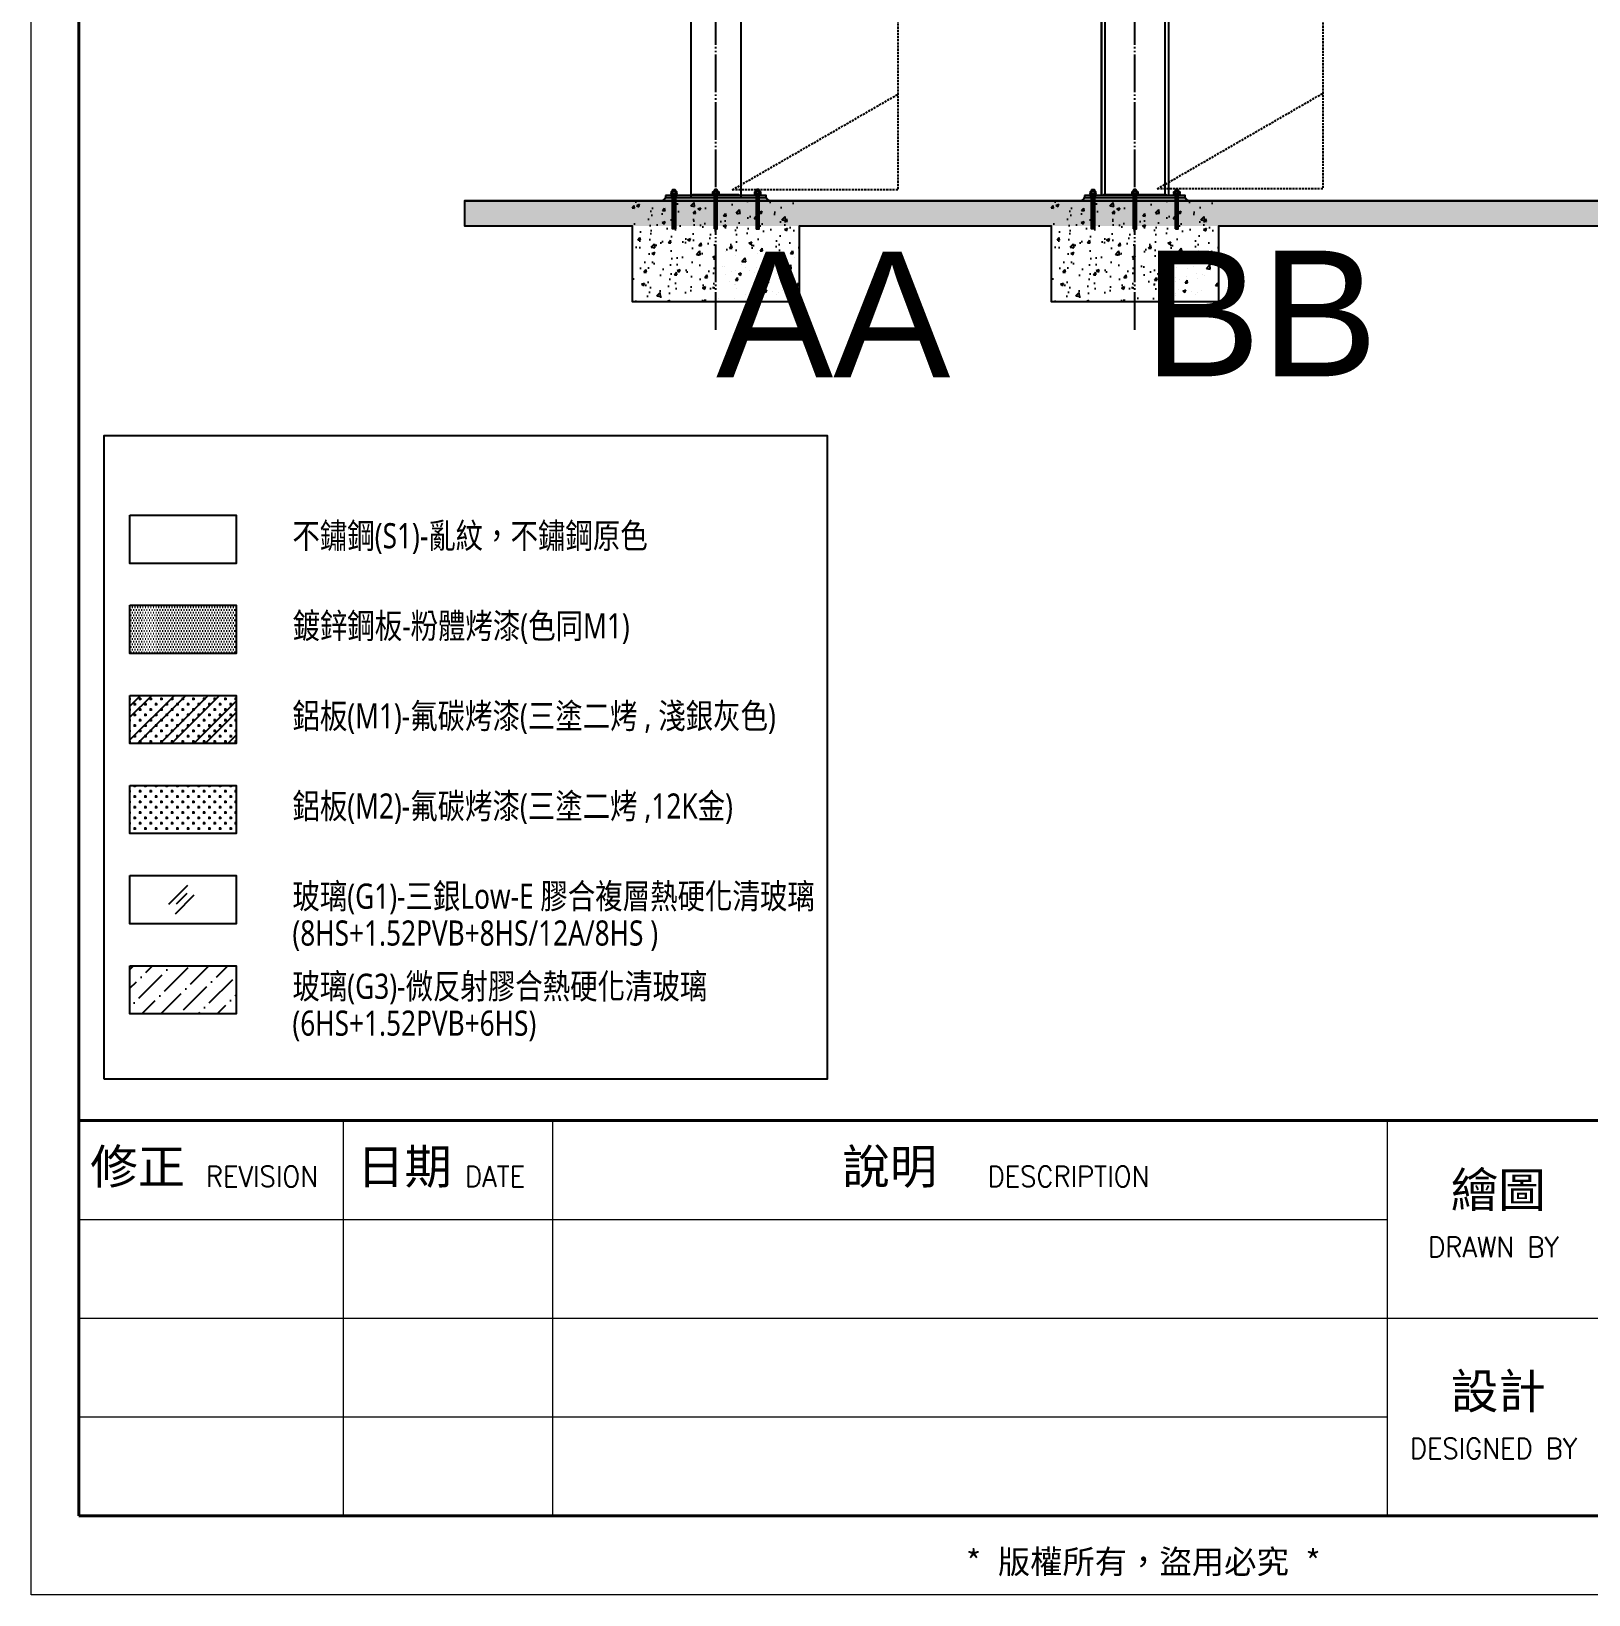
# Model space of a CAD drawing. Extents: x -3378 to 102197, y -3799 to 48702.
# Drawn here: x -3378 to 5912, y 14539 to 23866 of the extents above; entities that cross this region are included whole.
import ezdxf
from ezdxf.enums import TextEntityAlignment as Align

# ---------------------------------------------------------------- set-up
doc = ezdxf.new("R2010")
doc.units = 0
for name, pattern in [('DASHED', [0.75, 0.5, -0.25]), ('HIDDEN', [0.375, 0.25, -0.125]), ('JIS_09_15', [18.9, 15, -0.9, 0.6, -0.9, 0.6, -0.9])]:
    doc.linetypes.add(name, pattern=pattern)
for name, color, linetype in [('(圖框)', 7, 'Continuous'), ('0-蝶翼', 7, 'Continuous'), ('24WELD', 55, 'Continuous'), ('FASTENERS_螺絲 固定五金', 124, 'Continuous'), ('GM_ANNO_CLMN_LINE', 8, 'JIS_09_15'), ('GM_ANNO_TEXT', 7, 'Continuous'), ('GM_STEL_PRIM', 3, 'Continuous'), ('GM_STEL_SECD', 71, 'Continuous'), ('剖面線 HATCH', 251, 'Continuous'), ('尺寸標註 DIM', 94, 'Continuous'), ('玻璃 GLASS', 4, 'Continuous'), ('結構體 STRUCTURAL', 154, 'Continuous'), ('鐵件', 6, 'Continuous')]:
    doc.layers.add(name, color=color, linetype=linetype)
doc.layers.add('不顯示', color=254, linetype='Continuous', plot=False)
doc.styles.add('marco6', font='arial.ttf', dxfattribs={"height": 0.3})
doc.styles.add('romans', font='romans.shx', dxfattribs={"width": 0.5, "bigfont": ' chineset.shx'})
doc.styles.get("Standard").update_dxf_attribs({"font": 'romans.shx', "bigfont": 'chinese.shx'})
doc.styles.add('TEXT', font='', dxfattribs={"width": 0.8})
doc.styles.add('型式1', font='')
doc.styles.get('TEXT').set_extended_font_data('Microsoft JhengHei')
doc.styles.get('型式1').set_extended_font_data('PMingLiU')
pattern_1 = [(135, (129345.9148, 21239.6288), (-2.24506403, -2.24506403), [])]
pattern_2 = [(135, (126845.9148, 21239.6288), (-2.24506403, -2.24506403), [])]

# ---------------------------------------------------------------- blocks, each defined once
blk = doc.blocks.new('*U118')
for centre, end in [((-233.5, 15.3), 284.45291), ((-231, 15.2), 284.45291), ((-228.5, 15), 284.45291), ((-226, 14.8), 284.45291), ((-223.5, 14.7), 284.45291), ((-221, 14.5), 284.45291), ((-218.5, 14.3), 284.45291), ((-216, 14.2), 284.45291), ((-213.5, 14), 284.45291), ((-211, 13.9), 284.45291), ((-208.6, 13.7), 284.45291), ((-206.1, 13.5), 284.45291), ((-203.6, 13.4), 284.45291), ((-201.1, 13.2), 284.45291), ((-198.6, 13), 284.45291), ((-196.1, 12.9), 284.45291), ((-193.6, 12.7), 284.45291), ((-191.1, 12.5), 284.45291), ((-188.6, 12.4), 284.45291), ((-186.1, 12.2), 284.45291), ((-183.6, 12.1), 284.45291), ((-181.1, 11.9), 284.45291), ((-178.6, 11.7), 284.45291), ((-176.1, 11.6), 284.45291), ((-173.6, 11.4), 284.45291), ((-171.1, 11.2), 284.45291), ((-168.6, 11.1), 284.45291), ((-166.1, 10.9), 284.45291), ((-163.6, 10.7), 284.45291), ((-161.2, 10.6), 284.45291), ((-158.7, 10.4), 284.45291), ((-156.2, 10.3), 284.45291), ((-153.7, 10.1), 284.45291), ((-151.2, 9.9), 284.45291), ((-148.7, 9.8), 284.45291), ((-146.2, 9.6), 284.45291), ((-143.7, 9.4), 284.45291), ((-141.2, 9.3), 284.45291), ((-138.7, 9.1), 284.45291), ((-136.2, 8.9), 284.45291), ((-133.7, 8.8), 284.45291), ((-131.2, 8.6), 284.45291), ((-128.7, 8.5), 284.45291), ((-126.2, 8.3), 284.45291), ((-123.7, 8.1), 284.45291), ((-121.2, 8), 284.45291), ((-118.7, 7.8), 284.45291), ((-116.2, 7.6), 284.45291), ((-113.8, 7.5), 284.45291), ((-111.3, 7.3), 284.45291), ((-108.8, 7.1), 284.45291), ((-106.3, 7), 284.45291), ((-103.8, 6.8), 284.45291), ((-101.3, 6.7), 284.45291), ((-98.8, 6.5), 284.45291), ((-96.3, 6.3), 284.45291), ((-93.8, 6.2), 284.45291), ((-91.3, 6), 284.45291), ((-88.8, 5.8), 284.45291), ((-86.3, 5.7), 284.45291), ((-83.8, 5.5), 284.45291), ((-81.3, 5.3), 284.45291), ((-78.8, 5.2), 284.45291), ((-76.3, 5), 284.45291), ((-73.8, 4.8), 284.45291), ((-71.3, 4.7), 284.45291), ((-68.9, 4.5), 284.45291), ((-66.4, 4.4), 284.45291), ((-63.9, 4.2), 284.45291), ((-61.4, 4), 284.45291), ((-58.9, 3.9), 284.45291), ((-56.4, 3.7), 284.45291), ((-53.9, 3.5), 284.45291), ((-51.4, 3.4), 284.45291), ((-48.9, 3.2), 284.45291), ((-46.4, 3), 284.45291), ((-43.9, 2.9), 284.45291), ((-41.4, 2.7), 284.45291), ((-38.9, 2.6), 284.45291), ((-36.4, 2.4), 284.45291), ((-33.9, 2.2), 284.45291), ((-31.4, 2.1), 284.45291), ((-28.9, 1.9), 284.45291), ((-26.4, 1.7), 284.45291), ((-23.9, 1.6), 284.45291), ((-21.5, 1.4), 284.45291), ((-19, 1.2), 284.45291), ((-16.5, 1.1), 284.45291), ((-14, 0.9), 284.45291), ((-11.5, 0.8), 284.45291), ((-9, 0.6), 284.45291), ((-6.5, 0.4), 284.45291), ((-4, 0.3), 356.24306)]:
    blk.add_arc(centre, 4, 176.24306, end)
blk = doc.blocks.new('*U117')
for centre, end in [((-171.1, 11.2), 284.45291), ((-168.6, 11.1), 284.45291), ((-166.1, 10.9), 284.45291), ((-163.6, 10.7), 284.45291), ((-161.2, 10.6), 284.45291), ((-158.7, 10.4), 284.45291), ((-156.2, 10.3), 284.45291), ((-153.7, 10.1), 284.45291), ((-151.2, 9.9), 284.45291), ((-148.7, 9.8), 284.45291), ((-146.2, 9.6), 284.45291), ((-143.7, 9.4), 284.45291), ((-141.2, 9.3), 284.45291), ((-138.7, 9.1), 284.45291), ((-136.2, 8.9), 284.45291), ((-133.7, 8.8), 284.45291), ((-131.2, 8.6), 284.45291), ((-128.7, 8.5), 284.45291), ((-126.2, 8.3), 284.45291), ((-123.7, 8.1), 284.45291), ((-121.2, 8), 284.45291), ((-118.7, 7.8), 284.45291), ((-116.2, 7.6), 284.45291), ((-113.8, 7.5), 284.45291), ((-111.3, 7.3), 284.45291), ((-108.8, 7.1), 284.45291), ((-106.3, 7), 284.45291), ((-103.8, 6.8), 284.45291), ((-101.3, 6.7), 284.45291), ((-98.8, 6.5), 284.45291), ((-96.3, 6.3), 284.45291), ((-93.8, 6.2), 284.45291), ((-91.3, 6), 284.45291), ((-88.8, 5.8), 284.45291), ((-86.3, 5.7), 284.45291), ((-83.8, 5.5), 284.45291), ((-81.3, 5.3), 284.45291), ((-78.8, 5.2), 284.45291), ((-76.3, 5), 284.45291), ((-73.8, 4.8), 284.45291), ((-71.3, 4.7), 284.45291), ((-68.9, 4.5), 284.45291), ((-66.4, 4.4), 284.45291), ((-63.9, 4.2), 284.45291), ((-61.4, 4), 284.45291), ((-58.9, 3.9), 284.45291), ((-56.4, 3.7), 284.45291), ((-53.9, 3.5), 284.45291), ((-51.4, 3.4), 284.45291), ((-48.9, 3.2), 284.45291), ((-46.4, 3), 284.45291), ((-43.9, 2.9), 284.45291), ((-41.4, 2.7), 284.45291), ((-38.9, 2.6), 284.45291), ((-36.4, 2.4), 284.45291), ((-33.9, 2.2), 284.45291), ((-31.4, 2.1), 284.45291), ((-28.9, 1.9), 284.45291), ((-26.4, 1.7), 284.45291), ((-23.9, 1.6), 284.45291), ((-21.5, 1.4), 284.45291), ((-19, 1.2), 284.45291), ((-16.5, 1.1), 284.45291), ((-14, 0.9), 284.45291), ((-11.5, 0.8), 284.45291), ((-9, 0.6), 284.45291), ((-6.5, 0.4), 284.45291), ((-4, 0.3), 356.24306)]:
    blk.add_arc(centre, 4, 176.24306, end)
blk = doc.blocks.new('M12_WASH')
at = {"color": 0, "linetype": 'ByBlock'}
for p, q in [((2.5, 1.6), (0, 0.9)), ((0, -1.6), (2.5, -0.9))]:
    blk.add_line(p, q, dxfattribs=at)
blk.add_lwpolyline([(0, -10.4), (2.5, -10.4), (2.5, 10.4), (0, 10.4)], close=True, dxfattribs=at)
blk = doc.blocks.new('PLAN-圖框')
at = {"layer": '(圖框)', "color": 2, "lineweight": 0}
for p, q in [((985.9, -14142.1), (985.9, -12894.9)), ((985.9, -14142.1), (985.9, -12894.9)), ((1646.3, -14142.1), (1646.3, -12894.9)), ((1646.3, -14142.1), (1646.3, -12894.9)), ((4280.8, -14142.1), (4280.8, -12894.9)), ((4280.8, -14142.1), (4280.8, -12894.9)), ((4280.8, -14142.1), (4280.8, -12894.9)), ((4280.8, -14142.1), (4280.8, -12894.9)), ((149.7, -13206.7), (4280.8, -13206.7)), ((149.7, -13518.5), (8521.3, -13518.5)), ((149.7, -13830.3), (4280.8, -13830.3))]:
    blk.add_line(p, q, dxfattribs=at)
at = {"layer": '(圖框)', "color": 240, "linetype": 'Continuous', "lineweight": 40, "flags": 128}
blk.add_lwpolyline([(149.7, -12894.9), (20200.7, -12894.9)], dxfattribs=at)
at = {"layer": '(圖框)', "color": 1, "linetype": 'Continuous', "lineweight": 40, "flags": 128}
blk.add_lwpolyline([(149.7, -12894.9), (20200.7, -12894.9)], dxfattribs=at)
at = {"layer": '(圖框)', "color": 4, "linetype": 'Continuous', "lineweight": 0}
blk.add_3dface([(20500, -14391.5), (0, -14391.5), (0, 0), (20500, 0)], dxfattribs=at)
at = {"layer": '(圖框)', "color": 1, "linetype": 'Continuous', "lineweight": 40}
blk.add_3dface([(149.7, -14142.1), (20200.7, -14142.1), (20200.7, -249.4), (149.7, -249.4)], dxfattribs=at)
at = {"layer": '(圖框)', "color": 2, "linetype": 'Continuous', "char_height": 109.755, "attachment_point": 5, "line_spacing_factor": 0.725792}
for s, insert in [('\\f標楷體|b0|i0|c136|p70;修正', (335.9, -13046.2)), ('\\f標楷體|b0|i0|c136|p70;日期', (1177.6, -13046.2)), ('\\f標楷體|b0|i0|c136|p70;說明', (2709.4, -13046.2)), ('\\f標楷體|b0|i0|c136|p70;繪圖', (4630, -13119.4)), ('{\\fDFKai-SB|b0|i0|c136|p70;設計\\P}', (4630, -13755.2))]:
    blk.add_mtext(s, dxfattribs=dict(at, insert=insert))
at = {"layer": '(圖框)', "color": 132, "char_height": 64.855, "attachment_point": 5}
for s, insert in [('\\W0.923077x;REVISION', (728, -13071.1)), ('\\W0.923077x;DATE', (1463.9, -13071.1)), ('\\W0.923077x;DESCRIPTION', (3273.7, -13071.1)), ('\\W0.923077x;DRAWN BY', (4615, -13294)), ('\\W0.923077x;DESIGNED BY', (4615, -13929.8))]:
    blk.add_mtext(s, dxfattribs=dict(at, insert=insert))
at = {"layer": '(圖框)', "color": 254, "linetype": 'Continuous', "lineweight": 0, "insert": (4070.8, -14291.7), "char_height": 74.833, "attachment_point": 6, "line_spacing_factor": 0.725792}
blk.add_mtext('\\f細明體|b0|i0|c136|p54;* 版權所有，盜用必究 *  ', dxfattribs=at)
blk.add_mtext('\\f細明體|b0|i0|c136|p54;* 版權所有，盜用必究 *  ', dxfattribs=at)
at = {"layer": '(圖框)', "style": '型式1'}
blk.add_attdef('全球人壽', (13776.3, -13971.5), '', height=124.7, dxfattribs=at)
at = {"style": '型式1', "width": 0.8}
blk.add_attdef('圖號-橫', (17230.3, -13782.2), '', height=103.4, dxfattribs=at)

msp = doc.modelspace()

# ---------------------------------------------------------------- hatches: boundary and pattern name
at = {"layer": 'GM_STEL_PRIM'}
h = msp.add_hatch(dxfattribs=at)
h.set_pattern_fill('DOTS', color=256, scale=10)
h.set_pattern_definition([(0, (-14102.721, -16445.985), (7.9375, 15.875), [0, -15.875])])
h.paths.add_polyline_path([(-2154.816, 20442.229), (-2789.87, 20442.229), (-2789.87, 20154.69), (-2154.816, 20154.69)])
h = msp.add_hatch(dxfattribs=at)
h.set_pattern_fill('CROSS', color=256, scale=5)
h.set_pattern_definition([(0, (-14102.72, -16120.734), (31.75, 31.75), [15.875, -47.625]), (90, (-14094.784, -16128.67), (-31.75, 31.75), [15.875, -47.625])])
h.paths.add_polyline_path([(-2154.816, 19617.15), (-2154.816, 19904.69), (-2789.87, 19904.69), (-2789.87, 19617.15)])
h = msp.add_hatch(dxfattribs=at)
h.set_pattern_fill('ANSI32', color=256, scale=15)
h.set_pattern_definition([(45, (-14102.72, -15718.48), (-101.0279, 101.0279), []), (45, (-14035.37, -15718.48), (-101.0279, 101.0279), [])])
h.paths.add_polyline_path([(-2154.816, 19904.69), (-2789.87, 19904.69), (-2789.87, 19617.15), (-2154.816, 19617.15)])
h = msp.add_hatch(dxfattribs=at)
h.set_pattern_fill('CROSS', color=256, scale=5)
h.set_pattern_definition([(0, (-14102.72, -15718.482), (31.75, 31.75), [15.875, -47.625]), (90, (-14094.784, -15726.42), (-31.75, 31.75), [15.875, -47.625])])
h.paths.add_polyline_path([(-2154.816, 19079.611), (-2154.816, 19367.15), (-2789.87, 19367.15), (-2789.87, 19079.611)])
at = {"layer": '剖面線 HATCH'}
h = msp.add_hatch(dxfattribs=at)
h.set_pattern_fill('AR-CONC', color=256)
h.set_pattern_definition([(50, (-52798.04, -23286.55), (182.18467, -15.93909), [19.05, -209.55]), (355, (-52798.04, -23286.55), (-35.2434, 191.05685), [15.24, -167.6406]), (100.45144, (-52782.86, -23287.88), (146.94125, 175.11775), [16.19, -178.09024]), (46.1842, (-52798.04, -23235.75), (271.07904, -42.0423), [28.575, -314.325]), (96.63556, (-52775.45, -23239.26), (237.4041, 247.4261), [24.285, -267.1356]), (351.18415, (-52798.04, -23235.75), (237.4041, 247.4261), [22.86, -251.4597]), (21, (-52772.64, -23248.45), (151.6144, -102.2652), [19.05, -209.55]), (326, (-52772.64, -23248.45), (61.80203, 184.18797), [15.24, -167.64]), (71.45144, (-52760, -23256.98), (213.4164, 81.92277), [16.19, -178.08994]), (37.5, (-52798.043, -23286.554), (3.088603, 84.55504), [0, -165.608, 0, -170.18, 0, -168.275]), (7.5, (-52798.04, -23286.55), (66.81966, 100.18057), [0, -97.028, 0, -161.798, 0, -64.135]), (327.5, (-52854.685, -23286.554), (135.590595, -5.728744), [0, -63.5, 0, -198.12, 0, -262.89]), (317.5, (-52880.09, -23286.55), (148.12918, 25.42649), [0, -82.55, 0, -131.572, 0, -186.69])])
h.paths.add_polyline_path([(-794.539, 22855.012), (11145.643, 22855.012), (11145.643, 22705.012), (-794.539, 22705.012)])
h = msp.add_hatch(dxfattribs=at)
h.set_pattern_fill('AR-CONC', color=256)
h.set_pattern_definition([(50, (-51938.45, -70560.06), (182.18467, -15.93909), [19.05, -209.55]), (355, (-51938.45, -70560.06), (-35.24342, 191.05685), [15.24, -167.6406]), (100.45144, (-51923.27, -70561.39), (146.94125, 175.11775), [16.19, -178.09024]), (46.1842, (-51938.45, -70509.26), (271.07904, -42.04233), [28.575, -314.325]), (96.63556, (-51915.86, -70512.76), (237.40413, 247.4261), [24.285, -267.1356]), (351.18415, (-51938.45, -70509.26), (237.4041, 247.4261), [22.86, -251.4597]), (21, (-51913.05, -70521.96), (151.6144, -102.2652), [19.05, -209.55]), (326, (-51913.05, -70521.96), (61.80203, 184.18797), [15.24, -167.64]), (71.45144, (-51900.42, -70530.48), (213.41642, 81.92277), [16.19, -178.08994]), (37.5, (-51938.45, -70560.06), (3.088603, 84.55504), [0, -165.608, 0, -170.18, 0, -168.275]), (7.5, (-51938.45, -70560.06), (66.81966, 100.180575), [0, -97.028, 0, -161.798, 0, -64.135]), (327.5, (-51995.095, -70560.06), (135.590595, -5.728744), [0, -63.5, 0, -198.12, 0, -262.89]), (317.5, (-52020.5, -70560.06), (148.12918, 25.42649), [0, -82.55, 0, -131.572, 0, -186.69])])
h.paths.add_polyline_path([(1205.461, 22855.012), (205.461, 22855.012), (205.461, 22255.012), (1205.461, 22255.012)])
h = msp.add_hatch(dxfattribs=at)
h.set_pattern_fill('ANSI31', color=256, angle=90)
h.set_pattern_definition(pattern_2)
h.paths.add_polyline_path([(463.961, 22887.012), (463.961, 22687.012), (446.961, 22687.012), (446.961, 22887.012)])
h = msp.add_hatch(dxfattribs=at)
h.set_pattern_fill('ANSI31', color=256, angle=90)
h.set_pattern_definition([(135, (126595.9148, 21239.6288), (-2.24506403, -2.24506403), [])])
h.paths.add_polyline_path([(696.961, 22887.012), (696.961, 22687.012), (713.961, 22687.012), (713.961, 22887.012)])
h = msp.add_hatch(dxfattribs=at)
h.set_pattern_fill('ANSI31', color=256, angle=90)
h.set_pattern_definition(pattern_2)
h.paths.add_polyline_path([(946.961, 22887.012), (946.961, 22687.012), (963.961, 22687.012), (963.961, 22887.012)])
h = msp.add_hatch(dxfattribs=at)
h.set_pattern_fill('AR-CONC', color=256)
h.set_pattern_definition([(50, (-49438.45, -70560.06), (182.18467, -15.93909), [19.05, -209.55]), (355, (-49438.45, -70560.06), (-35.24342, 191.05685), [15.24, -167.6406]), (100.45144, (-49423.27, -70561.39), (146.94125, 175.11775), [16.19, -178.09024]), (46.1842, (-49438.45, -70509.26), (271.07904, -42.04233), [28.575, -314.325]), (96.63556, (-49415.86, -70512.76), (237.40413, 247.4261), [24.285, -267.1356]), (351.18415, (-49438.45, -70509.26), (237.4041, 247.4261), [22.86, -251.4597]), (21, (-49413.05, -70521.96), (151.6144, -102.2652), [19.05, -209.55]), (326, (-49413.05, -70521.96), (61.80203, 184.18797), [15.24, -167.64]), (71.45144, (-49400.42, -70530.48), (213.41642, 81.92277), [16.19, -178.08994]), (37.5, (-49438.45, -70560.06), (3.088603, 84.55504), [0, -165.608, 0, -170.18, 0, -168.275]), (7.5, (-49438.45, -70560.06), (66.81966, 100.180575), [0, -97.028, 0, -161.798, 0, -64.135]), (327.5, (-49495.095, -70560.06), (135.590595, -5.728744), [0, -63.5, 0, -198.12, 0, -262.89]), (317.5, (-49520.5, -70560.06), (148.12918, 25.42649), [0, -82.55, 0, -131.572, 0, -186.69])])
h.paths.add_polyline_path([(3705.461, 22855.012), (2705.461, 22855.012), (2705.461, 22255.012), (3705.461, 22255.012)])
h = msp.add_hatch(dxfattribs=at)
h.set_pattern_fill('ANSI31', color=256, angle=90)
h.set_pattern_definition(pattern_1)
h.paths.add_polyline_path([(2963.961, 22887.012), (2963.961, 22687.012), (2946.961, 22687.012), (2946.961, 22887.012)])
h = msp.add_hatch(dxfattribs=at)
h.set_pattern_fill('ANSI31', color=256, angle=90)
h.set_pattern_definition([(135, (129095.9148, 21239.6288), (-2.24506403, -2.24506403), [])])
h.paths.add_polyline_path([(3196.961, 22887.012), (3196.961, 22687.012), (3213.961, 22687.012), (3213.961, 22887.012)])
h = msp.add_hatch(dxfattribs=at)
h.set_pattern_fill('ANSI31', color=256, angle=90)
h.set_pattern_definition(pattern_1)
h.paths.add_polyline_path([(3446.961, 22887.012), (3446.961, 22687.012), (3463.961, 22687.012), (3463.961, 22887.012)])
h = msp.add_hatch(dxfattribs=at)
h.set_pattern_fill('ANSI36', color=4, scale=25)
h.set_pattern_definition([(45, (-14102.72, -15718.48), (42.09495, 154.34815), [198.4375, -39.6875, 0, -39.6875])])
h.paths.add_polyline_path([(-2789.87, 18292.072), (-2789.87, 18004.532), (-2154.816, 18004.532), (-2154.816, 18292.072)])
at = {"layer": '結構體 STRUCTURAL'}
h = msp.add_hatch(dxfattribs=at)
h.set_pattern_fill('AR-CONC', color=6, scale=0.1)
h.set_pattern_definition([(50, (-1063.869, -44089.837), (18.218467, -1.5939086), [1.905, -20.955]), (355, (-1063.869, -44089.837), (-3.524342, 19.1056845), [1.524, -16.7640584]), (100.451445, (-1062.35, -44089.97), (14.6941247, 17.511775), [1.619001, -17.8090245]), (46.1842, (-1063.869, -44084.757), (27.107904, -4.204233), [2.8575, -31.4325]), (96.635558, (-1061.61, -44085.107), (23.740413, 24.742612), [2.428502, -26.713561]), (351.18415, (-1063.87, -44084.757), (23.740413, 24.742612), [2.285997, -25.145973]), (21, (-1061.329, -44086.027), (15.161439, -10.2265198), [1.905, -20.955]), (326, (-1061.329, -44086.027), (6.180203, 18.4187966), [1.524, -16.764]), (71.451445, (-1060.065, -44086.879), (21.341642, 8.192277), [1.619001, -17.808994]), (37.5, (-1063.869, -44089.837), (0.3088603, 8.4555039), [0, -16.5608, 0, -17.018, 0, -16.8275]), (7.5, (-1063.869, -44089.837), (6.6819663, 10.0180575), [0, -9.7028, 0, -16.1798, 0, -6.4135]), (327.5, (-1069.533, -44089.837), (13.5590595, -0.5728744), [0, -6.35, 0, -19.812, 0, -26.289]), (317.5, (-1072.073, -44089.837), (14.8129181, 2.542649), [0, -8.255, 0, -13.1572, 0, -18.669])])
h.paths.add_polyline_path([(1005.461, 22875.012), (405.461, 22875.012, -0.15648421), (385.461, 22855.012), (1025.461, 22855.012, -0.15648421)])
h = msp.add_hatch(dxfattribs=at)
h.set_pattern_fill('AR-CONC', color=6, scale=0.1)
h.set_pattern_definition([(50, (1436.131, -44089.837), (18.218467, -1.5939086), [1.905, -20.955]), (355, (1436.131, -44089.837), (-3.524342, 19.1056845), [1.524, -16.7640584]), (100.451445, (1437.65, -44089.97), (14.6941247, 17.511775), [1.619001, -17.8090245]), (46.1842, (1436.131, -44084.757), (27.107904, -4.204233), [2.8575, -31.4325]), (96.635558, (1438.39, -44085.107), (23.740413, 24.742612), [2.428502, -26.713561]), (351.18415, (1436.13, -44084.757), (23.740413, 24.742612), [2.285997, -25.145973]), (21, (1438.671, -44086.027), (15.161439, -10.2265198), [1.905, -20.955]), (326, (1438.671, -44086.027), (6.180203, 18.4187966), [1.524, -16.764]), (71.451445, (1439.935, -44086.879), (21.341642, 8.192277), [1.619001, -17.808994]), (37.5, (1436.131, -44089.837), (0.3088603, 8.4555039), [0, -16.5608, 0, -17.018, 0, -16.8275]), (7.5, (1436.131, -44089.837), (6.6819663, 10.0180575), [0, -9.7028, 0, -16.1798, 0, -6.4135]), (327.5, (1430.467, -44089.837), (13.5590595, -0.5728744), [0, -6.35, 0, -19.812, 0, -26.289]), (317.5, (1427.927, -44089.837), (14.8129181, 2.542649), [0, -8.255, 0, -13.1572, 0, -18.669])])
h.paths.add_polyline_path([(3505.461, 22875.012), (2905.461, 22875.012, -0.15648421), (2885.461, 22855.012), (3525.461, 22855.012, -0.15648421)])

# ---------------------------------------------------------------- linework, layer by layer
msp.add_line((-794.539, 22855.012, 0), (11145.643, 22855.012, 0))
at = {"color": 8, "linetype": 'DASHED'}
for p, q in [((447.461, 22919.814), (463.461, 22919.814)), ((449.128, 22921.48), (449.128, 22911.178)), ((449.128, 22887.012), (449.128, 22687.012)), ((461.795, 22921.48), (461.795, 22911.178)), ((461.795, 22887.012), (461.795, 22687.012)), ((713.461, 22919.814), (697.461, 22919.814)), ((699.128, 22921.48), (699.128, 22911.178)), ((699.128, 22887.012), (699.128, 22687.012)), ((711.795, 22921.48), (711.795, 22911.178)), ((711.795, 22887.012), (711.795, 22687.012)), ((963.461, 22919.814), (947.461, 22919.814)), ((949.128, 22921.48), (949.128, 22911.178)), ((949.128, 22887.012), (949.128, 22687.012)), ((961.795, 22921.48), (961.795, 22911.178)), ((961.795, 22887.012), (961.795, 22687.012)), ((2947.461, 22919.814), (2963.461, 22919.814)), ((2949.128, 22921.48), (2949.128, 22911.178)), ((2949.128, 22887.012), (2949.128, 22687.012)), ((2961.795, 22921.48), (2961.795, 22911.178)), ((2961.795, 22887.012), (2961.795, 22687.012)), ((3213.461, 22919.814), (3197.461, 22919.814)), ((3199.128, 22921.48), (3199.128, 22911.178)), ((3199.128, 22887.012), (3199.128, 22687.012)), ((3211.795, 22921.48), (3211.795, 22911.178)), ((3211.795, 22887.012), (3211.795, 22687.012)), ((3463.461, 22919.814), (3447.461, 22919.814)), ((3449.128, 22921.48), (3449.128, 22911.178)), ((3449.128, 22887.012), (3449.128, 22687.012)), ((3461.795, 22921.48), (3461.795, 22911.178)), ((3461.795, 22887.012), (3461.795, 22687.012))]:
    msp.add_line(p, q, dxfattribs=at)
msp.add_lwpolyline([(11145.643, 22855.012), (-794.539, 22855.012), (-794.539, 22705.012), (205.461, 22705.012), (205.461, 22255.012), (1205.461, 22255.012), (1205.461, 22705.012), (2705.461, 22705.012), (2705.461, 22255.012), (3705.461, 22255.012), (3705.461, 22705.012), (7678.581, 22705.012)])
at = {"color": 0, "linetype": 'ByBlock'}
for points in [[(440.661, 22895.178), (470.261, 22895.178), (472.761, 22897.678), (472.761, 22908.678), (470.261, 22911.178), (440.661, 22911.178), (438.161, 22908.678), (438.161, 22897.678)], [(720.261, 22895.178), (690.661, 22895.178), (688.161, 22897.678), (688.161, 22908.678), (690.661, 22911.178), (720.261, 22911.178), (722.761, 22908.678), (722.761, 22897.678)], [(970.261, 22895.178), (940.661, 22895.178), (938.161, 22897.678), (938.161, 22908.678), (940.661, 22911.178), (970.261, 22911.178), (972.761, 22908.678), (972.761, 22897.678)], [(2940.661, 22895.178), (2970.261, 22895.178), (2972.761, 22897.678), (2972.761, 22908.678), (2970.261, 22911.178), (2940.661, 22911.178), (2938.161, 22908.678), (2938.161, 22897.678)], [(3220.261, 22895.178), (3190.661, 22895.178), (3188.161, 22897.678), (3188.161, 22908.678), (3190.661, 22911.178), (3220.261, 22911.178), (3222.761, 22908.678), (3222.761, 22897.678)], [(3470.261, 22895.178), (3440.661, 22895.178), (3438.161, 22897.678), (3438.161, 22908.678), (3440.661, 22911.178), (3470.261, 22911.178), (3472.761, 22908.678), (3472.761, 22897.678)]]:
    msp.add_lwpolyline(points, close=True, dxfattribs=at)
for points in [[(438.161, 22908.499, -0.02415128), (438.389, 22908.906, -0.02415128)], [(438.389, 22897.451, -0.02415128), (438.161, 22897.858)], [(439.929, 22910.446, -0.44279446), (446.811, 22908.499), (446.811, 22897.858, 0.30976785), (464.111, 22897.858), (464.111, 22908.499, -0.44279446), (470.994, 22910.446, -0.44279446)], [(470.994, 22895.911, -0.44279446), (464.111, 22897.858), (464.111, 22908.499, 0.30976785), (446.811, 22908.499), (446.811, 22897.858, -0.44279446), (439.929, 22895.911)], [(472.534, 22908.906, -0.02415128), (472.761, 22908.499)], [(472.761, 22897.858, -0.02415128), (472.534, 22897.451, -0.02415128)], [(688.389, 22908.906, 0.02415128), (688.161, 22908.499)], [(688.161, 22897.858, 0.02415128), (688.389, 22897.451, 0.02415128)], [(720.994, 22910.446, 0.44279446), (714.111, 22908.499), (714.111, 22897.858, -0.30976785), (696.811, 22897.858), (696.811, 22908.499, 0.44279446), (689.929, 22910.446, 0.44279446)], [(689.929, 22895.911, 0.44279446), (696.811, 22897.858), (696.811, 22908.499, -0.30976785), (714.111, 22908.499), (714.111, 22897.858, 0.44279446), (720.994, 22895.911)], [(722.761, 22908.499, 0.02415128), (722.534, 22908.906, 0.02415128)], [(722.534, 22897.451, 0.02415128), (722.761, 22897.858)], [(970.994, 22910.446, 0.44279446), (964.111, 22908.499), (964.111, 22897.858, -0.30976785), (946.811, 22897.858), (946.811, 22908.499, 0.44279446), (939.929, 22910.446, 0.44279446)], [(939.929, 22895.911, 0.44279446), (946.811, 22897.858), (946.811, 22908.499, -0.30976785), (964.111, 22908.499), (964.111, 22897.858, 0.44279446), (970.994, 22895.911)], [(972.761, 22908.499, 0.02415128), (972.534, 22908.906, 0.02415128)], [(972.534, 22897.451, 0.02415128), (972.761, 22897.858)], [(2938.161, 22908.499, -0.02415128), (2938.389, 22908.906, -0.02415128)], [(2938.389, 22897.451, -0.02415128), (2938.161, 22897.858)], [(2939.929, 22910.446, -0.44279446), (2946.811, 22908.499), (2946.811, 22897.858, 0.30976785), (2964.111, 22897.858), (2964.111, 22908.499, -0.44279446), (2970.994, 22910.446, -0.44279446)], [(2970.994, 22895.911, -0.44279446), (2964.111, 22897.858), (2964.111, 22908.499, 0.30976785), (2946.811, 22908.499), (2946.811, 22897.858, -0.44279446), (2939.929, 22895.911)], [(2972.534, 22908.906, -0.02415128), (2972.761, 22908.499)], [(2972.761, 22897.858, -0.02415128), (2972.534, 22897.451, -0.02415128)], [(3188.389, 22908.906, 0.02415128), (3188.161, 22908.499)], [(3188.161, 22897.858, 0.02415128), (3188.389, 22897.451, 0.02415128)], [(3220.994, 22910.446, 0.44279446), (3214.111, 22908.499), (3214.111, 22897.858, -0.30976785), (3196.811, 22897.858), (3196.811, 22908.499, 0.44279446), (3189.929, 22910.446, 0.44279446)], [(3189.929, 22895.911, 0.44279446), (3196.811, 22897.858), (3196.811, 22908.499, -0.30976785), (3214.111, 22908.499), (3214.111, 22897.858, 0.44279446), (3220.994, 22895.911)], [(3222.761, 22908.499, 0.02415128), (3222.534, 22908.906, 0.02415128)], [(3222.534, 22897.451, 0.02415128), (3222.761, 22897.858)], [(3470.994, 22910.446, 0.44279446), (3464.111, 22908.499), (3464.111, 22897.858, -0.30976785), (3446.811, 22897.858), (3446.811, 22908.499, 0.44279446), (3439.929, 22910.446, 0.44279446)], [(3439.929, 22895.911, 0.44279446), (3446.811, 22897.858), (3446.811, 22908.499, -0.30976785), (3464.111, 22908.499), (3464.111, 22897.858, 0.44279446), (3470.994, 22895.911)], [(3472.761, 22908.499, 0.02415128), (3472.534, 22908.906, 0.02415128)], [(3472.534, 22897.451, 0.02415128), (3472.761, 22897.858)]]:
    msp.add_lwpolyline(points, format="xyb", dxfattribs=at)
at = {"color": 8, "linetype": 'DASHED'}
for points in [[(447.461, 22687.012), (447.461, 22887.012)], [(463.461, 22687.012), (463.461, 22887.012)], [(697.461, 22687.012), (697.461, 22887.012)], [(713.461, 22687.012), (713.461, 22887.012)], [(947.461, 22687.012), (947.461, 22887.012)], [(963.461, 22687.012), (963.461, 22887.012)], [(2947.461, 22687.012), (2947.461, 22887.012)], [(2963.461, 22687.012), (2963.461, 22887.012)], [(3197.461, 22687.012), (3197.461, 22887.012)], [(3213.461, 22687.012), (3213.461, 22887.012)], [(3447.461, 22687.012), (3447.461, 22887.012)], [(3463.461, 22687.012), (3463.461, 22887.012)]]:
    msp.add_lwpolyline(points, dxfattribs=at)
at = {"layer": 'FASTENERS_螺絲 固定五金', "linetype": 'Continuous'}
for points in [[(473.961, 22887.012), (473.961, 22891.012), (436.961, 22891.012), (436.961, 22887.012), (473.961, 22887.012)], [(686.961, 22887.012), (686.961, 22891.012), (723.961, 22891.012), (723.961, 22887.012), (686.961, 22887.012)], [(686.961, 22887.012), (686.961, 22891.012), (723.961, 22891.012), (723.961, 22887.012), (686.961, 22887.012)], [(936.961, 22887.012), (936.961, 22891.012), (973.961, 22891.012), (973.961, 22887.012), (936.961, 22887.012)], [(2973.961, 22887.012), (2973.961, 22891.012), (2936.961, 22891.012), (2936.961, 22887.012), (2973.961, 22887.012)], [(3186.961, 22887.012), (3186.961, 22891.012), (3223.961, 22891.012), (3223.961, 22887.012), (3186.961, 22887.012)], [(3436.961, 22887.012), (3436.961, 22891.012), (3473.961, 22891.012), (3473.961, 22887.012), (3436.961, 22887.012)]]:
    msp.add_lwpolyline(points, dxfattribs=at)
at = {"layer": 'FASTENERS_螺絲 固定五金', "linetype": 'ByBlock'}
for points in [[(447.461, 22911.178), (447.461, 22919.814), (449.128, 22921.48), (461.795, 22921.48), (463.461, 22919.814), (463.461, 22911.178)], [(713.461, 22911.178), (713.461, 22919.814), (711.795, 22921.48), (699.128, 22921.48), (697.461, 22919.814), (697.461, 22911.178)], [(963.461, 22911.178), (963.461, 22919.814), (961.795, 22921.48), (949.128, 22921.48), (947.461, 22919.814), (947.461, 22911.178)], [(2947.461, 22911.178), (2947.461, 22919.814), (2949.128, 22921.48), (2961.795, 22921.48), (2963.461, 22919.814), (2963.461, 22911.178)], [(3213.461, 22911.178), (3213.461, 22919.814), (3211.795, 22921.48), (3199.128, 22921.48), (3197.461, 22919.814), (3197.461, 22911.178)], [(3463.461, 22911.178), (3463.461, 22919.814), (3461.795, 22921.48), (3449.128, 22921.48), (3447.461, 22919.814), (3447.461, 22911.178)]]:
    msp.add_lwpolyline(points, dxfattribs=at)
at = {"layer": 'GM_ANNO_CLMN_LINE', "ltscale": 15}
for p, q in [((705.461, 22085.458, 0), (705.461, 36412.589, 0)), ((3205.461, 22085.458, 0), (3205.461, 36412.589, 0))]:
    msp.add_line(p, q, dxfattribs=at)
at = {"layer": 'GM_STEL_PRIM'}
for points in [[(-2945.607, 17616.397), (1371.298, 17616.397), (1371.298, 21453.877), (-2945.607, 21453.877)], [(-2789.87, 20979.769), (-2154.816, 20979.769), (-2154.816, 20692.229), (-2789.87, 20692.229)], [(-2789.87, 20442.229), (-2154.816, 20442.229), (-2154.816, 20154.69), (-2789.87, 20154.69)], [(-2789.87, 19904.69), (-2154.816, 19904.69), (-2154.816, 19617.15), (-2789.87, 19617.15)], [(-2789.87, 19367.15), (-2154.816, 19367.15), (-2154.816, 19079.611), (-2789.87, 19079.611)], [(-2789.87, 18829.611), (-2154.816, 18829.611), (-2154.816, 18542.072), (-2789.87, 18542.072)], [(-2789.87, 18292.072), (-2154.816, 18292.072), (-2154.816, 18004.532), (-2789.87, 18004.532)]]:
    msp.add_lwpolyline(points, close=True, dxfattribs=at)
at = {"layer": 'GM_STEL_SECD'}
for p, q in [((555.461, 34946.624, 0), (555.461, 22878.624, 0)), ((855.461, 34946.624, 0), (855.461, 22878.624, 0)), ((3005.461, 24355.012, 0), (3005.461, 22887.012, 0)), ((3026.461, 24355.012, 0), (3026.461, 22887.012, 0)), ((3384.461, 24355.012, 0), (3384.461, 22887.012, 0)), ((3405.461, 24355.012, 0), (3405.461, 22887.012, 0)), ((855.461, 22887.012, 0), (555.461, 22887.012, 0)), ((3405.461, 22887.012, 0), (3005.461, 22887.012, 0))]:
    msp.add_line(p, q, dxfattribs=at)
at = {"layer": '不顯示', "color": 20, "linetype": 'HIDDEN', "ltscale": 50}
for points in [[(1790.82, 35875.346), (1790.82, 22920.294), (803.692, 22920.294), (1790.82, 23490.213)], [(4325.974, 35881.437), (4325.974, 22926.386), (3338.845, 22926.386), (4325.974, 23496.305)]]:
    msp.add_lwpolyline(points, dxfattribs=at)
at = {"layer": '剖面線 HATCH'}
for points in [[(463.961, 22687.012), (446.961, 22687.012), (446.961, 22887.012), (463.961, 22887.012)], [(696.961, 22687.012), (713.961, 22687.012), (713.961, 22887.012), (696.961, 22887.012)], [(946.961, 22687.012), (963.961, 22687.012), (963.961, 22887.012), (946.961, 22887.012)], [(2963.961, 22687.012), (2946.961, 22687.012), (2946.961, 22887.012), (2963.961, 22887.012)], [(3196.961, 22687.012), (3213.961, 22687.012), (3213.961, 22887.012), (3196.961, 22887.012)], [(3446.961, 22687.012), (3463.961, 22687.012), (3463.961, 22887.012), (3446.961, 22887.012)]]:
    msp.add_lwpolyline(points, close=True, dxfattribs=at)
at = {"layer": '尺寸標註 DIM'}
msp.add_line((-794.539, 22855.012), (9578.581, 22855.012), dxfattribs=at)
at = {"layer": '玻璃 GLASS'}
for p, q in [((-2556.758, 18658.983), (-2443.997, 18771.745)), ((-2407.802, 18713.023), (-2520.563, 18600.262)), ((-2450.958, 18721.694), (-2513.603, 18659.049))]:
    msp.add_line(p, q, dxfattribs=at)
at = {"layer": '結構體 STRUCTURAL', "elevation": 0}
msp.add_lwpolyline([(3405.461, 22887.012), (3005.461, 22887.012), (3005.461, 24355.012), (3405.461, 24355.012)], close=True, dxfattribs=at)
at = {"layer": '結構體 STRUCTURAL', "color": 2, "linetype": 'Continuous'}
for points in [[(405.461, 22887.012), (405.461, 22875.012), (1005.461, 22875.012), (1005.461, 22887.012)], [(2905.461, 22887.012), (2905.461, 22875.012), (3505.461, 22875.012), (3505.461, 22887.012)]]:
    msp.add_lwpolyline(points, close=True, dxfattribs=at)
at = {"layer": '結構體 STRUCTURAL', "color": 6}
for centre, start, end in [((364.292, 22896.181), 297.2124834, 332.7875166), ((1046.631, 22896.181), 207.2124834, 242.7875166), ((2864.292, 22896.181), 297.2124834, 332.7875166), ((3546.631, 22896.181), 207.2124834, 242.7875166)]:
    msp.add_arc(centre, 46.294, start, end, dxfattribs=at)
at = {"layer": '鐵件'}
for centre, radius in [((455.461, 22887.012, 0), 5), ((455.461, 22887.012, 0), 4), ((455.461, 22887.012, 0), 3), ((455.461, 22887.012, 0), 2), ((455.461, 22887.012, 0), 1), ((2955.461, 22887.012, 0), 5), ((2955.461, 22887.012, 0), 4), ((2955.461, 22887.012, 0), 3), ((2955.461, 22887.012, 0), 2), ((2955.461, 22887.012, 0), 1)]:
    msp.add_arc(centre, radius, 90, 180, dxfattribs=at)

# ---------------------------------------------------------------- block references
at = {"layer": '0-蝶翼', "xscale": 1.89, "yscale": 1.89, "zscale": 1.89}
msp.add_blockref('PLAN-圖框', (-3377.946, 41739.237), dxfattribs=at)
at = {"layer": '24WELD', "xscale": -1.582031250000002, "yscale": 1.582031250000002, "zscale": 1.582031250000002, "rotation": 176.2430628015468}
for name, p in [('*U117', (843.902, 22887.012)), ('*U118', (3393.902, 22887.012))]:
    msp.add_blockref(name, p, dxfattribs=at)
at = {"layer": 'FASTENERS_螺絲 固定五金', "linetype": 'ByBlock', "yscale": 1.666666666666742, "zscale": 1.666666666666742}
for p, xscale, rotation in [((455.461, 22895.178), 1.666666666666742, 270), ((705.461, 22895.178), -1.666666666666742, 90), ((955.461, 22895.178), -1.666666666666742, 90), ((2955.461, 22895.178), 1.666666666666742, 270), ((3205.461, 22895.178), -1.666666666666742, 90), ((3455.461, 22895.178), -1.666666666666742, 90)]:
    msp.add_blockref('M12_WASH', p, dxfattribs=dict(at, xscale=xscale, rotation=rotation))

# ---------------------------------------------------------------- texts
at = {"layer": 'Defpoints', "color": 8, "style": 'romans', "width": 0.8}
for p in [(440.15, 22901.703), (715.572, 22901.703), (965.572, 22901.703), (2940.15, 22901.703), (3215.572, 22901.703), (3465.572, 22901.703)]:
    msp.add_text('M16', height=2.1, dxfattribs=at).set_placement(p)
at = {"layer": 'GM_ANNO_TEXT', "style": 'TEXT', "width": 0.8}
for s, p in [('不鏽鋼(S1)-亂紋，不鏽鋼原色', (-1820.25, 20782.061)), ('鍍鋅鋼板-粉體烤漆(色同M1)', (-1820.25, 20244.521)), ('鋁板(M1)-氟碳烤漆(三塗二烤 , 淺銀灰色)', (-1820.25, 19706.982)), ('鋁板(M2)-氟碳烤漆(三塗二烤 ,12K金)', (-1820.25, 19169.443)), ('玻璃(G1)-三銀Low-E 膠合複層熱硬化清玻璃', (-1820.25, 18631.903)), ('(8HS+1.52PVB+8HS/12A/8HS )', (-1820.25, 18411.841)), ('玻璃(G3)-微反射膠合熱硬化清玻璃', (-1820.25, 18094.364)), ('(6HS+1.52PVB+6HS) ', (-1820.25, 17874.301))]:
    msp.add_text(s, height=150, dxfattribs=at).set_placement(p)
at = {"layer": '不顯示', "color": 20, "linetype": 'HIDDEN', "ltscale": 50, "style": 'marco6'}
for s, p in [('AA', (706.996, 22176.959)), ('BB', (3257.759, 22183.05))]:
    msp.add_text(s, height=750, dxfattribs=at).set_placement(p, align=Align.MIDDLE_LEFT)

doc.saveas('drawing.dxf')
